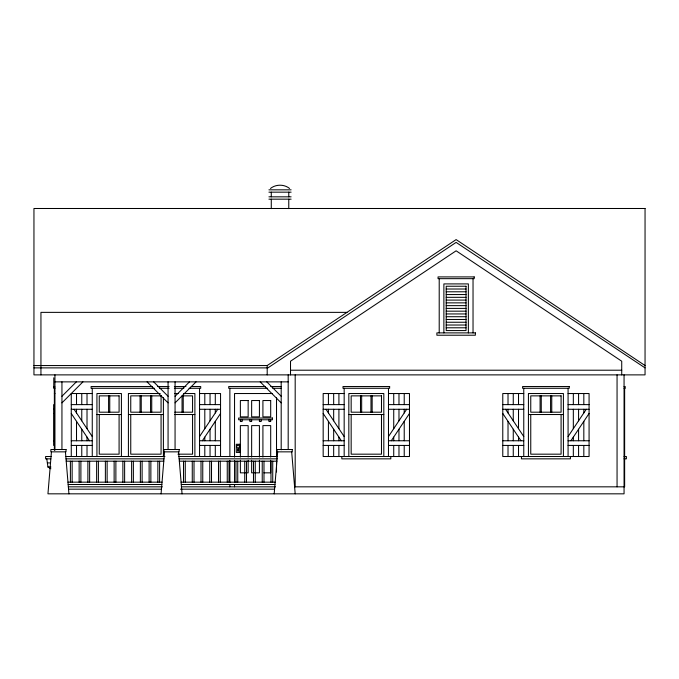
<?xml version="1.0" encoding="UTF-8"?>
<svg xmlns="http://www.w3.org/2000/svg" width="679" height="679" viewBox="0 0 679 679"><rect width="100%" height="100%" fill="white"/><g stroke="black" fill="none" stroke-linecap="round" stroke-linejoin="round"><path stroke-width="1.02" d="M51.443 451.849L47.946 493.828L624.06 493.828L624.06 374.876M161.067 493.828L164.564 451.849M274.189 493.828L277.694 451.849M199.55 436.563L217.738 409.276M202.359 440.764L220.548 413.486M388.481 436.563L406.67 409.276M391.282 440.764L409.471 413.486M568.077 436.563L586.266 409.276M570.886 440.764L589.075 413.486M61.942 396.264L76.337 381.87M61.942 402.868L82.931 381.87M175.063 396.264L189.458 381.87M175.063 402.868L196.053 381.87M270.463 188.465C275.886 184.119 284.161 184.119 289.585 188.465M33.95 365.548L267.195 365.548L456.118 239.594L645.05 365.548M268.926 189.831L291.121 189.831M268.926 192.165L291.121 192.165M268.926 196.834L291.121 196.834M268.926 199.168L291.121 199.168M446.213 289.016L466.032 289.016M446.213 291.783L466.032 291.783M446.213 294.55L466.032 294.55M446.213 297.326L466.032 297.326M446.213 300.093L466.032 300.093M446.213 302.859L466.032 302.859M446.213 305.635L466.032 305.635M446.213 308.402L466.032 308.402M446.213 311.169L466.032 311.169M346.961 312.365L40.944 312.365L40.944 374.876M446.213 313.944L466.032 313.944M446.213 316.711L466.032 316.711M446.213 319.478L466.032 319.478M446.213 322.253L466.032 322.253M446.213 325.02L466.032 325.02M446.213 327.787L466.032 327.787M33.95 367.882L267.899 367.882L456.118 242.395L645.05 367.882M290.519 370.208L621.726 370.208M54.94 381.87L288.185 381.87M152.232 386.538L91.096 386.538L91.096 388.286L154.337 388.286M157.503 386.538L169.096 386.538M174.367 386.538L185.961 386.538M191.232 386.538L200.721 386.538L200.721 388.286L189.034 388.286M265.523 386.538L228.713 386.538L228.713 388.286L267.628 388.286M270.785 386.538L281.301 386.538M624.06 386.538L625.223 386.538L625.223 388.286L624.06 388.286M53.777 386.945L54.94 386.945M54.94 388.269L53.777 388.269L53.777 377.787M159.582 388.286L169.096 388.286M174.367 388.286L183.856 388.286M272.814 388.286L281.301 388.286M54.362 393.531L54.94 393.531M92.259 393.531L71.27 393.531L71.27 456.509M160.219 393.531L128.416 393.531L128.416 456.509M174.478 393.531L178.56 393.531M183.661 393.531L194.89 393.531L194.89 456.509M199.55 393.531L220.548 393.531L220.548 456.509M272.321 393.531L234.544 393.531L234.544 457.145M344.168 393.531L323.17 393.531L323.17 456.509L409.471 456.509L409.471 393.531L388.481 393.531M523.764 393.531L502.774 393.531L502.774 456.509L589.075 456.509L589.075 393.531L568.077 393.531M54.362 404.616L53.777 404.616L53.777 445.432L54.362 445.432M71.27 404.616L92.259 404.616M199.55 404.616L220.548 404.616M323.17 404.616L344.168 404.616M388.481 404.616L409.471 404.616M502.774 404.616L523.764 404.616M568.077 404.616L589.075 404.616M53.777 409.276L54.362 409.276M71.27 409.276L92.259 409.276M199.55 409.276L220.548 409.276M323.17 409.276L344.168 409.276M388.481 409.276L409.471 409.276M502.774 409.276L523.764 409.276M568.077 409.276L589.075 409.276M174.8 412.195L192.556 412.195L192.556 395.865L182.057 395.865L182.057 412.195M53.777 413.486L54.362 413.486M96.927 414.529L121.414 414.529M128.416 414.529L163.401 414.529M174.478 414.529L194.89 414.529M348.828 414.529L383.813 414.529M528.432 414.529L563.417 414.529M53.777 440.764L54.362 440.764M71.27 440.764L92.259 440.764M199.55 440.764L220.548 440.764M323.17 440.764L344.168 440.764M388.481 440.764L409.471 440.764M502.774 440.764L523.764 440.764M568.077 440.764L589.075 440.764M71.27 445.432L92.259 445.432M199.55 445.432L220.548 445.432M323.17 445.432L344.168 445.432M388.481 445.432L409.471 445.432M502.774 445.432L523.764 445.432M568.077 445.432L589.075 445.432M177.949 454.175L192.556 454.175L192.556 414.529M51.443 456.509L45.612 456.509L45.612 458.843L50.857 458.843M65.829 456.509L164.921 456.509M178.56 456.509L277.304 456.509M624.06 456.509L626.394 456.509L626.394 458.843L624.06 458.843M66.024 458.843L163.987 458.843M179.146 458.843L277.108 458.843M66.219 461.177L163.792 461.177M179.341 461.177L276.913 461.177M47.36 462.925L50.204 462.925M46.775 458.843L47.946 467.008L50.942 467.008M263.893 472.839L270.692 472.839L270.692 460.243M67.968 482.166L162.043 482.166M181.089 482.166L275.165 482.166M68.163 484.5L161.848 484.5M181.285 484.5L274.97 484.5M68.35 486.835L162.306 486.835M181.31 486.835L275.47 486.835M294.601 486.835L624.638 486.835L624.638 388.286M68.545 489.169L161.475 489.169M180.478 489.169L274.579 489.169M47.946 467.008L50.857 468.756M266.796 381.87L281.191 396.264M260.193 381.87L281.191 402.868M153.675 381.87L168.069 396.264M147.071 381.87L168.069 402.868M505.575 409.276L523.764 436.563M502.774 413.486L520.963 440.764M325.979 409.276L344.168 436.563M323.17 413.486L341.359 440.764M74.07 409.276L92.259 436.563M71.27 413.486L89.458 440.764M291.681 451.849L295.187 493.828M178.56 451.849L182.057 493.828M65.439 451.849L68.935 493.828M621.726 374.876L621.726 361.211L456.118 250.806L290.519 361.211L290.519 374.876M617.058 374.876L617.058 486.835M583.821 393.531L583.821 404.616M583.821 409.276L583.821 412.942M583.821 421.353L583.821 440.764M583.821 445.432L583.821 456.509M578.576 393.531L578.576 404.616M578.576 409.276L578.576 420.819M578.576 429.23L578.576 440.764M578.576 445.432L578.576 456.509M573.331 393.531L573.331 404.616M573.331 409.276L573.331 428.687M573.331 437.098L573.331 440.764M573.331 445.432L573.331 456.509M570.411 456.509L570.411 458.843L521.43 458.843L521.43 456.509M568.077 388.286L568.077 456.509M563.417 456.509L563.417 393.531L528.432 393.531L528.432 456.509M561.083 414.529L561.083 454.175L530.757 454.175L530.757 414.529M551.755 395.865L551.755 412.195M550.584 395.865L550.584 412.195M541.256 395.865L541.256 412.195M540.094 395.865L540.094 412.195M523.764 388.286L523.764 456.509M518.518 393.531L518.518 404.616M518.518 409.276L518.518 428.687M518.518 437.098L518.518 440.764M518.518 445.432L518.518 456.509M513.265 393.531L513.265 404.616M513.265 409.276L513.265 420.819M513.265 429.23L513.265 440.764M513.265 445.432L513.265 456.509M508.019 393.531L508.019 404.616M508.019 409.276L508.019 412.942M508.019 421.353L508.019 440.764M508.019 445.432L508.019 456.509M473.034 278.662L473.034 332.888M468.366 332.888L468.366 283.907L443.879 283.907L443.879 332.888M439.211 278.662L439.211 332.888M404.226 393.531L404.226 404.616M404.226 409.276L404.226 412.942M404.226 421.353L404.226 440.764M404.226 445.432L404.226 456.509M398.98 393.531L398.98 404.616M398.98 409.276L398.98 420.819M398.98 429.23L398.98 440.764M398.98 445.432L398.98 456.509M393.727 393.531L393.727 404.616M393.727 409.276L393.727 428.687M393.727 437.098L393.727 440.764M393.727 445.432L393.727 456.509M390.815 456.509L390.815 458.843L341.834 458.843L341.834 456.509M388.481 388.286L388.481 456.509M383.813 456.509L383.813 393.531L348.828 393.531L348.828 456.509M381.488 414.529L381.488 454.175L351.162 454.175L351.162 414.529M372.151 395.865L372.151 412.195M370.989 395.865L370.989 412.195M361.661 395.865L361.661 412.195M360.49 395.865L360.49 412.195M344.168 388.286L344.168 456.509M338.914 393.531L338.914 404.616M338.914 409.276L338.914 428.687M338.914 437.098L338.914 440.764M338.914 445.432L338.914 456.509M333.669 393.531L333.669 404.616M333.669 409.276L333.669 420.819M333.669 429.23L333.669 440.764M333.669 445.432L333.669 456.509M328.424 393.531L328.424 404.616M328.424 409.276L328.424 412.942M328.424 421.353L328.424 440.764M328.424 445.432L328.424 456.509M295.187 374.876L295.187 486.835M288.77 192.165L288.77 196.834M288.77 199.168L288.77 208.614M288.185 374.876L288.185 449.515M281.191 381.87L281.191 449.744M276.523 397.775L276.523 457.145M276.523 460.328L276.523 471.99M272.737 461.177L272.737 482.166M271.277 192.165L271.277 196.834M271.277 199.168L271.277 208.614M270.98 461.177L270.98 482.166M270.692 419.775L270.692 421.523L268.943 421.523L268.943 419.775M270.692 457.094L270.692 425.606L262.917 425.606L262.917 457.094M267.195 365.548L267.195 374.876M263.987 461.177L263.987 482.166M262.238 461.177L262.238 482.166M261.169 419.775L261.169 421.523L259.42 421.523L259.42 419.775M259.42 457.094L259.42 425.606L251.646 425.606L251.646 457.094M259.42 460.243L259.42 472.839L251.646 472.839L251.646 460.243M255.245 461.177L255.245 482.166M253.488 461.177L253.488 482.166M251.646 419.775L251.646 421.523L249.897 421.523L249.897 419.775M248.149 457.094L248.149 425.606L240.374 425.606L240.374 457.094M248.149 460.243L248.149 472.839L240.374 472.839L240.374 460.243M246.494 461.177L246.494 482.166M244.746 461.177L244.746 482.166M242.123 419.775L242.123 421.523L240.374 421.523L240.374 419.775M237.743 461.177L237.743 482.166M235.995 461.177L235.995 482.166M234.544 460.328L234.544 482.591M234.544 484.713L234.544 486.835M229.875 388.286L229.875 456.101M229.875 460.345L229.875 482.591M229.875 484.713L229.875 486.835M229.001 461.177L229.001 482.166M227.253 461.177L227.253 482.166M220.251 461.177L220.251 482.166M218.502 461.177L218.502 482.166M215.294 393.531L215.294 404.616M215.294 409.276L215.294 412.942M215.294 421.353L215.294 440.764M215.294 445.432L215.294 456.509M211.508 461.177L211.508 482.166M210.049 393.531L210.049 404.616M210.049 409.276L210.049 420.819M210.049 429.23L210.049 440.764M210.049 445.432L210.049 456.509M209.76 461.177L209.76 482.166M204.803 393.531L204.803 404.616M204.803 409.276L204.803 428.687M204.803 437.098L204.803 440.764M204.803 445.432L204.803 456.509M202.758 461.177L202.758 482.166M201.009 461.177L201.009 482.166M199.55 388.286L199.55 456.509M194.016 461.177L194.016 482.166M192.267 461.177L192.267 482.166M185.265 461.177L185.265 482.166M183.517 461.177L183.517 482.166M183.228 395.865L183.228 412.195M175.063 381.87L175.063 449.515M168.069 381.87L168.069 449.515M163.401 397.733L163.401 456.509M161.067 414.529L161.067 454.175L130.75 454.175L130.75 414.529M159.607 461.177L159.607 482.166M157.859 461.177L157.859 482.166M151.74 395.865L151.74 412.195M150.865 461.177L150.865 482.166M150.568 395.865L150.568 412.195M149.117 461.177L149.117 482.166M142.115 461.177L142.115 482.166M141.24 395.865L141.24 412.195M140.366 461.177L140.366 482.166M140.078 395.865L140.078 412.195M133.373 461.177L133.373 482.166M131.624 461.177L131.624 482.166M124.622 461.177L124.622 482.166M122.874 461.177L122.874 482.166M121.414 456.509L121.414 393.531L96.927 393.531L96.927 456.509M119.088 414.529L119.088 454.175L99.261 454.175L99.261 414.529M115.88 461.177L115.88 482.166M114.131 461.177L114.131 482.166M109.752 395.865L109.752 412.195M108.589 395.865L108.589 412.195M107.129 461.177L107.129 482.166M105.381 461.177L105.381 482.166M98.387 461.177L98.387 482.166M96.63 461.177L96.63 482.166M92.259 388.286L92.259 456.509M89.636 461.177L89.636 482.166M87.888 461.177L87.888 482.166M87.014 393.531L87.014 404.616M87.014 409.276L87.014 428.687M87.014 437.098L87.014 440.764M87.014 445.432L87.014 456.509M81.769 393.531L81.769 404.616M81.769 409.276L81.769 420.819M81.769 429.23L81.769 440.764M81.769 445.432L81.769 456.509M80.894 461.177L80.894 482.166M79.137 461.177L79.137 482.166M76.515 393.531L76.515 404.616M76.515 409.276L76.515 412.942M76.515 421.353L76.515 440.764M76.515 445.432L76.515 456.509M72.144 461.177L72.144 482.166M70.395 461.177L70.395 482.166M61.942 381.87L61.942 449.515M54.94 374.876L54.94 450.211M54.362 387.684L54.362 450.211M236.869 445.73L236.632 446.969L237.446 447.928L238.711 447.885L239.466 446.875L239.144 445.653L237.989 445.144L236.869 445.73M645.05 208.495L33.95 208.495L33.95 374.876L645.05 374.876L645.05 208.495M474.197 276.913L438.048 276.913L438.048 278.662L474.197 278.662L474.197 276.913M466.032 286.241L446.213 286.241L446.213 330.563L466.032 330.563L466.032 286.241M475.368 332.888L436.877 332.888L436.877 335.222L475.368 335.222L475.368 332.888M389.644 386.538L342.997 386.538L342.997 388.286L389.644 388.286L389.644 386.538M569.248 386.538L522.601 386.538L522.601 388.286L569.248 388.286L569.248 386.538M119.088 395.865L99.261 395.865L99.261 412.195L119.088 412.195L119.088 395.865M161.067 395.865L130.75 395.865L130.75 412.195L161.067 412.195L161.067 395.865M381.488 395.865L351.162 395.865L351.162 412.195L381.488 412.195L381.488 395.865M561.083 395.865L530.757 395.865L530.757 412.195L561.083 412.195L561.083 395.865M248.149 400.534L240.374 400.534L240.374 416.864L248.149 416.864L248.149 400.534M259.42 400.534L251.646 400.534L251.646 416.864L259.42 416.864L259.42 400.534M270.692 400.534L262.917 400.534L262.917 416.864L270.692 416.864L270.692 400.534M272.44 418.026L238.626 418.026L238.626 419.775L272.44 419.775L272.44 418.026M239.789 444.27L236.292 444.27L236.292 452.426L239.789 452.426L239.789 444.27M238.329 448.929L237.743 448.929L237.743 451.263L238.329 451.263L238.329 448.929M66.024 449.515L50.857 449.515L50.857 451.849L66.024 451.849L66.024 449.515M179.146 449.515L163.987 449.515L163.987 451.849L179.146 451.849L179.146 449.515M292.267 449.515L277.108 449.515L277.108 451.849L292.267 451.849L292.267 449.515"/></g></svg>
